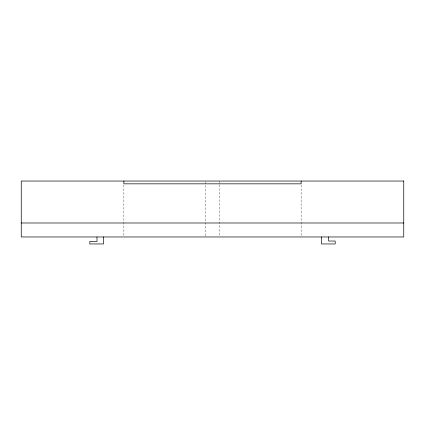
<?xml version="1.0" encoding="UTF-8"?>
<svg xmlns="http://www.w3.org/2000/svg" width="425" height="425" viewBox="0 0 425 425"><rect width="100%" height="100%" fill="white"/><g stroke="black" fill="none" stroke-linecap="round" stroke-linejoin="round"><path stroke-width="0.32" stroke-dasharray="2.12 1.59" d="M301.134 184.992L301.134 236.964M219.491 181.045L219.491 236.305M205.509 181.703L205.509 236.305M123.866 184.992L123.866 236.305"/><path stroke-width="0.64" d="M21.25 222.987L403.75 222.987M328.599 236.964L328.599 241.033L335.182 241.033L335.182 243.955L321.518 243.955L321.518 236.964M301.134 181.045L301.134 183.839L123.872 183.839L123.872 181.045M103.482 236.964L103.482 243.955L89.818 243.955L89.818 241.395L96.99 241.395L96.99 236.964M403.75 181.045L21.25 181.045L21.25 236.964L403.75 236.964L403.75 181.045"/></g></svg>
